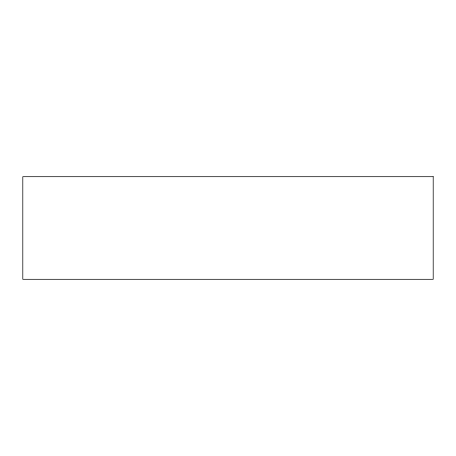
<?xml version="1.0" encoding="UTF-8"?>
<svg xmlns="http://www.w3.org/2000/svg" width="456" height="456" viewBox="0 0 456 456"><rect width="100%" height="100%" fill="white"/><g stroke="black" fill="none" stroke-linecap="round" stroke-linejoin="round"><path stroke-width="0.68" d="M433.2 176.7L22.8 176.7L22.8 279.3L433.2 279.3L433.2 176.7"/></g></svg>
